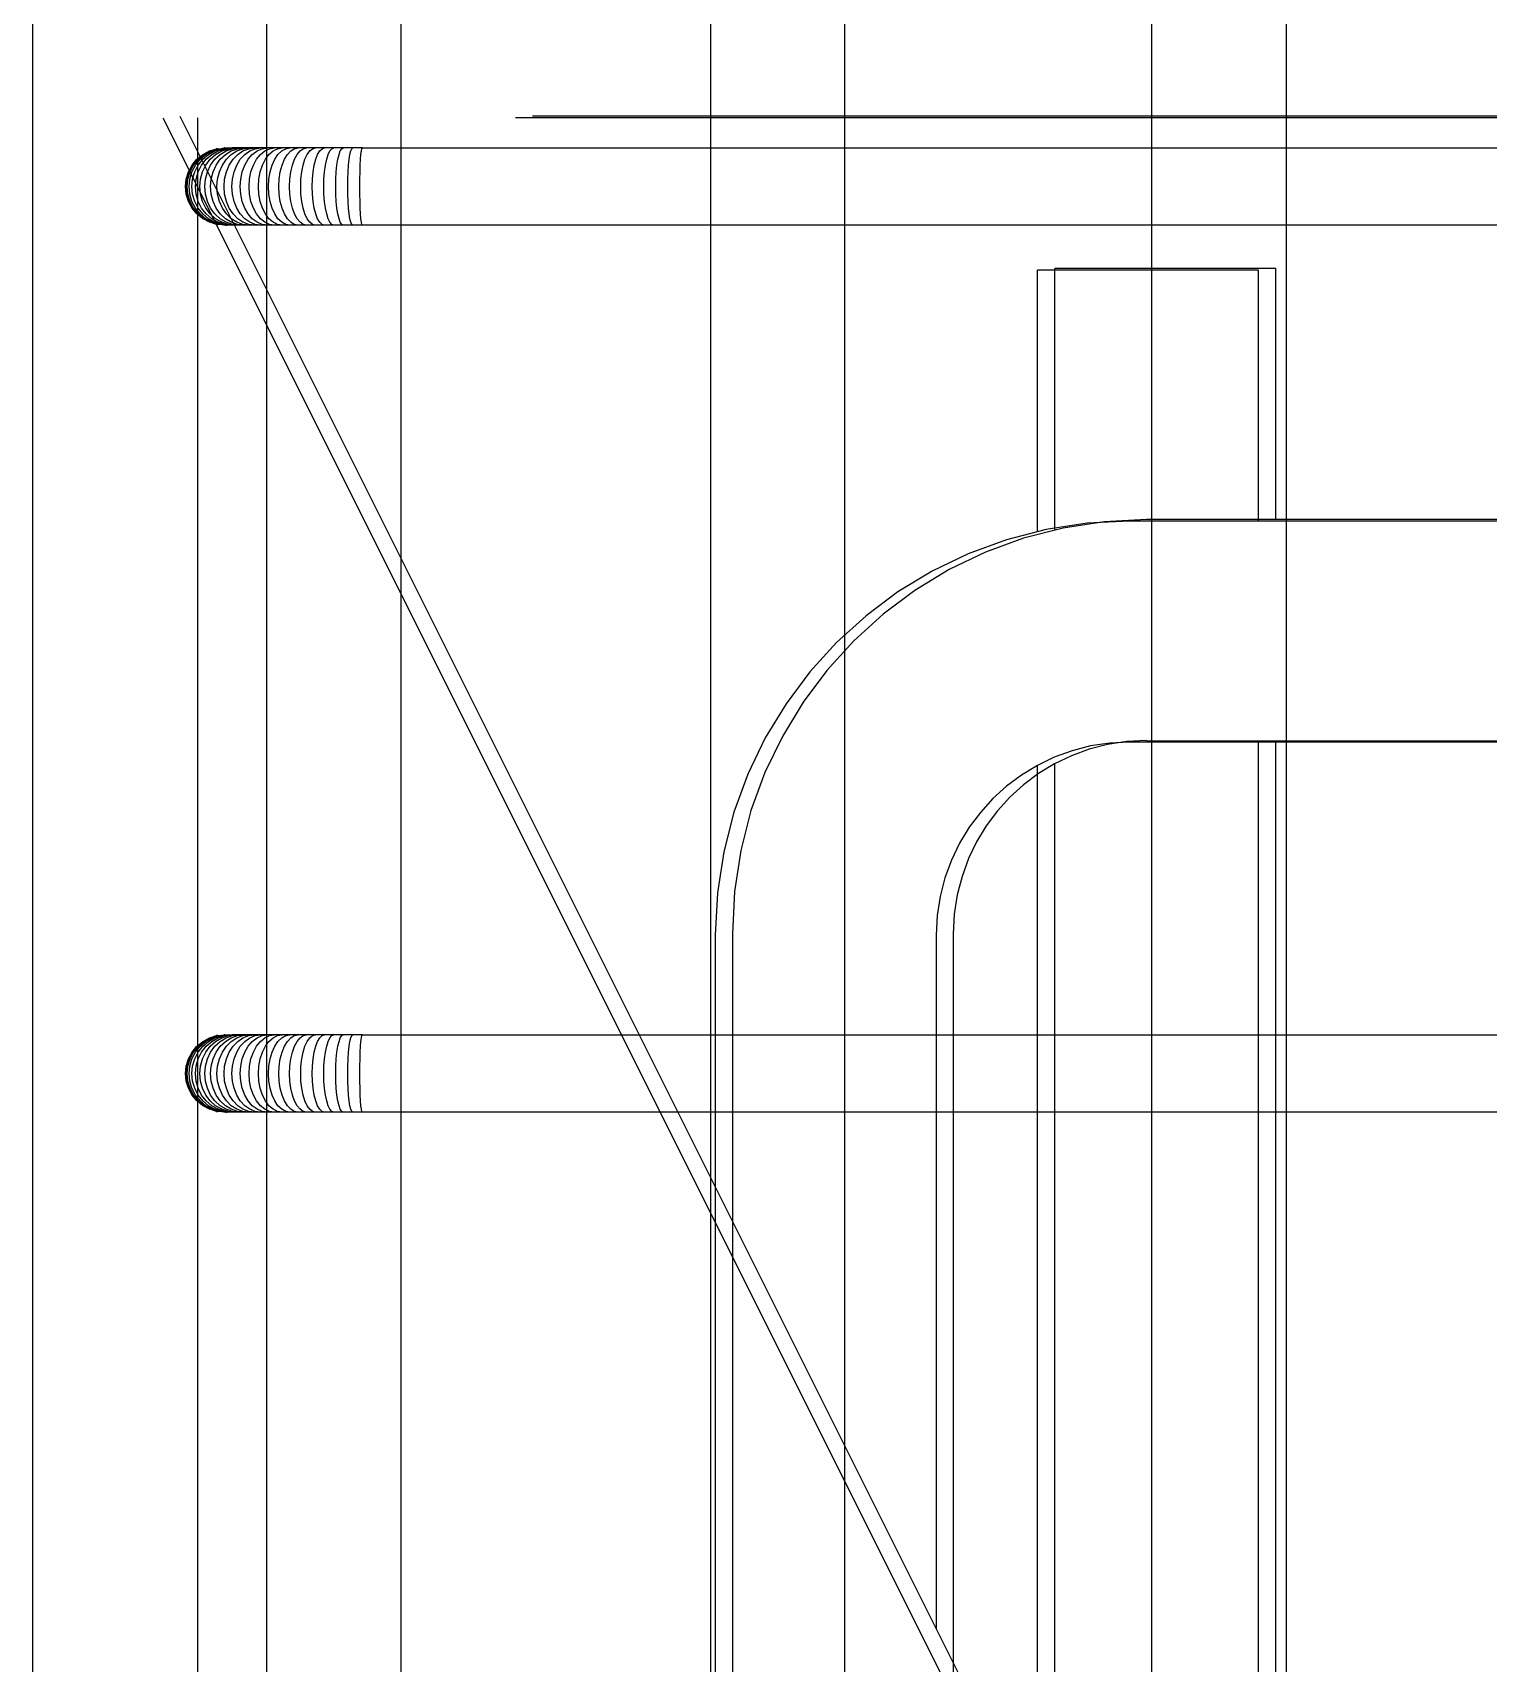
# Model space of a CAD drawing. Header units: inches. Extents: x 31 to 716, y 21 to 143.
# Drawn here: x 222.479 to 224.046, y 80.228 to 81.984 of the extents above; entities that cross this region are included whole.
import ezdxf

# ---------------------------------------------------------------- set-up
doc = ezdxf.new("R2010")
doc.units = ezdxf.units.IN
doc.header["$MEASUREMENT"] = 0
doc.linetypes.add('HIDDEN-Z', pattern=[3, 2, -1])
for name, color, linetype in [('INNO-RFT-Y', 2, 'Continuous'), ('S-BARS-ELEV', 9, 'Continuous'), ('S-BARS-ELEV-TOP', 9, 'HIDDEN-Z'), ('S-CONCRETE', 3, 'Continuous'), ('s-hidden', 8, 'HIDDEN-Z')]:
    doc.layers.add(name, color=color, linetype=linetype)

# ---------------------------------------------------------------- blocks, each defined once
blk = doc.blocks.new('rebar red 2')
at = {"color": 1}
for p, q in [((-52.24286, -96.55072), (-52.24169, -96.55005)), ((-52.24266, -96.55072), (-52.24143, -96.55005)), ((-52.24233, -96.55072), (-52.24111, -96.55005)), ((-52.24186, -96.55072), (-52.24066, -96.55005)), ((-52.24169, -96.55005), (-52.24162, -96.55005)), ((-52.24162, -96.55005), (-52.24034, -96.54964)), ((-52.24143, -96.55005), (-52.24009, -96.54964)), ((-52.24126, -96.55072), (-52.24008, -96.55005)), ((-52.24111, -96.55005), (-52.23978, -96.54964)), ((-52.24066, -96.55005), (-52.23935, -96.54964)), ((-52.24053, -96.55072), (-52.23939, -96.55005)), ((-52.24009, -96.54964), (-52.24034, -96.54964)), ((-52.24009, -96.54964), (-52.23978, -96.54964)), ((-52.24008, -96.55005), (-52.2388, -96.54964)), ((-52.23978, -96.54964), (-52.23893, -96.54951)), ((-52.23978, -96.54964), (-52.23935, -96.54964)), ((-52.23968, -96.55072), (-52.23857, -96.55005)), ((-52.23939, -96.55005), (-52.23814, -96.54964)), ((-52.23935, -96.54964), (-52.23893, -96.54951)), ((-52.23888, -96.54951), (-52.23893, -96.54951)), ((-52.23893, -96.54951), (-52.2389, -96.54951)), ((-52.2389, -96.54951), (-52.23888, -96.54951)), ((-52.23882, -96.54952), (-52.23888, -96.54951)), ((-52.23882, -96.54952), (-52.2387, -96.54951)), ((-52.2388, -96.54964), (-52.23747, -96.54951)), ((-52.23871, -96.55072), (-52.23763, -96.55005)), ((-52.2387, -96.54951), (-52.23747, -96.54951)), ((-52.23857, -96.55005), (-52.23736, -96.54964)), ((-52.23814, -96.54964), (-52.23684, -96.54951)), ((-52.23763, -96.55005), (-52.23647, -96.54964)), ((-52.23762, -96.55072), (-52.23659, -96.55005)), ((-52.23684, -96.54951), (-52.23747, -96.54951)), ((-52.23736, -96.54964), (-52.2361, -96.54951)), ((-52.2361, -96.54951), (-52.23684, -96.54951)), ((-52.23659, -96.55005), (-52.23547, -96.54964)), ((-52.23647, -96.54964), (-52.23525, -96.54951)), ((-52.23642, -96.55072), (-52.23544, -96.55005)), ((-52.23525, -96.54951), (-52.2361, -96.54951)), ((-52.23547, -96.54964), (-52.2343, -96.54951)), ((-52.23544, -96.55005), (-52.23436, -96.54964)), ((-52.2343, -96.54951), (-52.23525, -96.54951)), ((-52.23512, -96.55072), (-52.23418, -96.55005)), ((-52.23436, -96.54964), (-52.23325, -96.54951)), ((-52.23325, -96.54951), (-52.2343, -96.54951)), ((-52.23418, -96.55005), (-52.23317, -96.54964)), ((-52.23371, -96.55072), (-52.23283, -96.55005)), ((-52.23211, -96.54951), (-52.23325, -96.54951)), ((-52.23317, -96.54964), (-52.23211, -96.54951)), ((-52.23283, -96.55005), (-52.23187, -96.54964)), ((-52.2322, -96.55072), (-52.23138, -96.55005)), ((-52.23088, -96.54951), (-52.23211, -96.54951)), ((-52.23187, -96.54964), (-52.23088, -96.54951)), ((-52.23138, -96.55005), (-52.23049, -96.54964)), ((-52.22957, -96.54951), (-52.23088, -96.54951)), ((-52.23061, -96.55072), (-52.22985, -96.55005)), ((-52.23049, -96.54964), (-52.22957, -96.54951)), ((-52.22985, -96.55005), (-52.22903, -96.54964)), ((-52.22817, -96.54951), (-52.22957, -96.54951)), ((-52.22903, -96.54964), (-52.22817, -96.54951)), ((-52.22893, -96.55072), (-52.22824, -96.55005)), ((-52.22824, -96.55005), (-52.22749, -96.54964)), ((-52.22671, -96.54951), (-52.22817, -96.54951)), ((-52.22749, -96.54964), (-52.22671, -96.54951)), ((-52.22718, -96.55072), (-52.22656, -96.55005)), ((-52.22518, -96.54951), (-52.22671, -96.54951)), ((-52.22656, -96.55005), (-52.22589, -96.54964)), ((-52.22589, -96.54964), (-52.22518, -96.54951)), ((-52.22537, -96.55072), (-52.22481, -96.55005)), ((-52.2236, -96.54951), (-52.22518, -96.54951)), ((-52.22481, -96.55005), (-52.22422, -96.54964)), ((-52.22422, -96.54964), (-52.2236, -96.54951)), ((-52.22196, -96.54951), (-52.2236, -96.54951)), ((-52.22349, -96.55072), (-52.22301, -96.55005)), ((-52.22301, -96.55005), (-52.22249, -96.54964)), ((-52.22249, -96.54964), (-52.22196, -96.54951)), ((-52.22027, -96.54951), (-52.22196, -96.54951)), ((-52.22156, -96.55072), (-52.22116, -96.55005)), ((-52.22116, -96.55005), (-52.22072, -96.54964)), ((-52.22072, -96.54964), (-52.22027, -96.54951)), ((-52.21855, -96.54951), (-52.22027, -96.54951)), ((-52.21959, -96.55072), (-52.21926, -96.55005)), ((-52.21926, -96.55005), (-52.21891, -96.54964)), ((-52.21891, -96.54964), (-52.21855, -96.54951)), ((-52.2168, -96.54951), (-52.21855, -96.54951)), ((-52.21758, -96.55072), (-52.21734, -96.55005)), ((-52.21734, -96.55005), (-52.21707, -96.54964)), ((-52.21707, -96.54964), (-52.2168, -96.54951)), ((-52.21502, -96.54951), (-52.2168, -96.54951)), ((-52.21555, -96.55072), (-52.21538, -96.55005)), ((-52.21538, -96.55005), (-52.21521, -96.54964)), ((-52.21521, -96.54964), (-52.21502, -96.54951)), ((-52.21323, -96.54951), (-52.21502, -96.54951)), ((-52.21349, -96.55072), (-52.21341, -96.55005)), ((-52.21341, -96.55005), (-52.21332, -96.54964)), ((-52.21332, -96.54964), (-52.21323, -96.54951)), ((-52.21323, -96.54951), (-51.49464, -96.54951)), ((-52.24558, -96.55395), (-52.24491, -96.5527)), ((-52.24551, -96.55395), (-52.24485, -96.5527)), ((-52.24529, -96.55395), (-52.24463, -96.5527)), ((-52.24493, -96.55395), (-52.24427, -96.5527)), ((-52.24491, -96.5527), (-52.24402, -96.55161)), ((-52.24485, -96.5527), (-52.24395, -96.55161)), ((-52.24463, -96.5527), (-52.24374, -96.55161)), ((-52.24442, -96.55395), (-52.24378, -96.5527)), ((-52.24427, -96.5527), (-52.2434, -96.55161)), ((-52.24402, -96.55161), (-52.24395, -96.55161)), ((-52.24395, -96.55161), (-52.24293, -96.55072)), ((-52.24378, -96.5527), (-52.24291, -96.55161)), ((-52.24377, -96.55395), (-52.24314, -96.5527)), ((-52.24374, -96.55161), (-52.24266, -96.55072)), ((-52.2434, -96.55161), (-52.24233, -96.55072)), ((-52.24314, -96.5527), (-52.24229, -96.55161)), ((-52.24298, -96.55395), (-52.24237, -96.5527)), ((-52.24293, -96.55072), (-52.24286, -96.55072)), ((-52.24291, -96.55161), (-52.24186, -96.55072)), ((-52.24237, -96.5527), (-52.24154, -96.55161)), ((-52.24229, -96.55161), (-52.24126, -96.55072)), ((-52.24206, -96.55395), (-52.24146, -96.5527)), ((-52.24154, -96.55161), (-52.24053, -96.55072)), ((-52.24146, -96.5527), (-52.24066, -96.55161)), ((-52.24101, -96.55395), (-52.24043, -96.5527)), ((-52.24066, -96.55161), (-52.23968, -96.55072)), ((-52.24043, -96.5527), (-52.23966, -96.55161)), ((-52.23983, -96.55395), (-52.23927, -96.5527)), ((-52.23966, -96.55161), (-52.23871, -96.55072)), ((-52.23927, -96.5527), (-52.23853, -96.55161)), ((-52.23853, -96.55161), (-52.23762, -96.55072)), ((-52.23853, -96.55395), (-52.238, -96.5527)), ((-52.238, -96.5527), (-52.23729, -96.55161)), ((-52.23729, -96.55161), (-52.23642, -96.55072)), ((-52.23711, -96.55395), (-52.23661, -96.5527)), ((-52.23661, -96.5527), (-52.23594, -96.55161)), ((-52.23594, -96.55161), (-52.23512, -96.55072)), ((-52.23558, -96.55395), (-52.23511, -96.5527)), ((-52.23511, -96.5527), (-52.23448, -96.55161)), ((-52.23448, -96.55161), (-52.23371, -96.55072)), ((-52.23395, -96.55395), (-52.23351, -96.5527)), ((-52.23351, -96.5527), (-52.23292, -96.55161)), ((-52.23292, -96.55161), (-52.2322, -96.55072)), ((-52.23222, -96.55395), (-52.23182, -96.5527)), ((-52.23182, -96.5527), (-52.23127, -96.55161)), ((-52.23127, -96.55161), (-52.23061, -96.55072)), ((-52.23041, -96.55395), (-52.23004, -96.5527)), ((-52.23004, -96.5527), (-52.22954, -96.55161)), ((-52.22954, -96.55161), (-52.22893, -96.55072)), ((-52.22851, -96.55395), (-52.22818, -96.5527)), ((-52.22818, -96.5527), (-52.22773, -96.55161)), ((-52.22773, -96.55161), (-52.22718, -96.55072)), ((-52.22654, -96.55395), (-52.22624, -96.5527)), ((-52.22624, -96.5527), (-52.22585, -96.55161)), ((-52.22585, -96.55161), (-52.22537, -96.55072)), ((-52.2245, -96.55395), (-52.22425, -96.5527)), ((-52.22425, -96.5527), (-52.22391, -96.55161)), ((-52.22391, -96.55161), (-52.22349, -96.55072)), ((-52.22241, -96.55395), (-52.2222, -96.5527)), ((-52.2222, -96.5527), (-52.22191, -96.55161)), ((-52.22191, -96.55161), (-52.22156, -96.55072)), ((-52.22027, -96.55395), (-52.2201, -96.5527)), ((-52.2201, -96.5527), (-52.21987, -96.55161)), ((-52.21987, -96.55161), (-52.21959, -96.55072)), ((-52.2181, -96.55395), (-52.21797, -96.5527)), ((-52.21797, -96.5527), (-52.21779, -96.55161)), ((-52.21779, -96.55161), (-52.21758, -96.55072)), ((-52.21589, -96.55395), (-52.2158, -96.5527)), ((-52.2158, -96.5527), (-52.21569, -96.55161)), ((-52.21569, -96.55161), (-52.21555, -96.55072)), ((-52.21367, -96.55395), (-52.21362, -96.5527)), ((-52.21362, -96.5527), (-52.21357, -96.55161)), ((-52.21357, -96.55161), (-52.21349, -96.55072)), ((-52.24613, -96.5567), (-52.24599, -96.5553)), ((-52.24606, -96.5567), (-52.24592, -96.5553)), ((-52.24599, -96.5553), (-52.24558, -96.55395)), ((-52.24592, -96.5553), (-52.24551, -96.55395)), ((-52.24583, -96.5567), (-52.2457, -96.5553)), ((-52.2457, -96.5553), (-52.24529, -96.55395)), ((-52.24546, -96.5567), (-52.24533, -96.5553)), ((-52.24533, -96.5553), (-52.24493, -96.55395)), ((-52.24495, -96.5567), (-52.24481, -96.5553)), ((-52.24481, -96.5553), (-52.24442, -96.55395)), ((-52.24429, -96.5567), (-52.24416, -96.5553)), ((-52.24416, -96.5553), (-52.24377, -96.55395)), ((-52.24349, -96.5567), (-52.24336, -96.5553)), ((-52.24336, -96.5553), (-52.24298, -96.55395)), ((-52.24255, -96.5567), (-52.24243, -96.5553)), ((-52.24243, -96.5553), (-52.24206, -96.55395)), ((-52.24148, -96.5567), (-52.24136, -96.5553)), ((-52.24136, -96.5553), (-52.24101, -96.55395)), ((-52.24028, -96.5567), (-52.24017, -96.5553)), ((-52.24017, -96.5553), (-52.23983, -96.55395)), ((-52.23896, -96.5567), (-52.23885, -96.5553)), ((-52.23885, -96.5553), (-52.23853, -96.55395)), ((-52.23752, -96.5567), (-52.23742, -96.5553)), ((-52.23742, -96.5553), (-52.23711, -96.55395)), ((-52.23597, -96.5567), (-52.23587, -96.5553)), ((-52.23587, -96.5553), (-52.23558, -96.55395)), ((-52.23431, -96.5567), (-52.23422, -96.5553)), ((-52.23422, -96.5553), (-52.23395, -96.55395)), ((-52.23256, -96.5567), (-52.23247, -96.5553)), ((-52.23247, -96.5553), (-52.23222, -96.55395)), ((-52.23071, -96.5567), (-52.23063, -96.5553)), ((-52.23063, -96.5553), (-52.23041, -96.55395)), ((-52.22878, -96.5567), (-52.22871, -96.5553)), ((-52.22871, -96.5553), (-52.22851, -96.55395)), ((-52.22678, -96.5567), (-52.22672, -96.5553)), ((-52.22672, -96.5553), (-52.22654, -96.55395)), ((-52.22471, -96.5567), (-52.22466, -96.5553)), ((-52.22466, -96.5553), (-52.2245, -96.55395)), ((-52.22259, -96.5567), (-52.22254, -96.5553)), ((-52.22254, -96.5553), (-52.22241, -96.55395)), ((-52.22041, -96.5567), (-52.22038, -96.5553)), ((-52.22038, -96.5553), (-52.22027, -96.55395)), ((-52.2182, -96.5567), (-52.21818, -96.5553)), ((-52.21818, -96.5553), (-52.2181, -96.55395)), ((-52.21596, -96.5567), (-52.21594, -96.5553)), ((-52.21594, -96.5553), (-52.21589, -96.55395)), ((-52.2137, -96.5567), (-52.21369, -96.5553)), ((-52.21369, -96.5553), (-52.21367, -96.55395)), ((-52.24599, -96.5581), (-52.24613, -96.5567)), ((-52.24592, -96.5581), (-52.24606, -96.5567)), ((-52.24558, -96.55945), (-52.24599, -96.5581)), ((-52.24551, -96.55945), (-52.24592, -96.5581)), ((-52.2457, -96.5581), (-52.24583, -96.5567)), ((-52.24529, -96.55945), (-52.2457, -96.5581)), ((-52.24533, -96.5581), (-52.24546, -96.5567)), ((-52.24493, -96.55945), (-52.24533, -96.5581)), ((-52.24481, -96.5581), (-52.24495, -96.5567)), ((-52.24442, -96.55945), (-52.24481, -96.5581)), ((-52.24416, -96.5581), (-52.24429, -96.5567)), ((-52.24377, -96.55945), (-52.24416, -96.5581)), ((-52.24336, -96.5581), (-52.24349, -96.5567)), ((-52.24298, -96.55945), (-52.24336, -96.5581)), ((-52.24243, -96.5581), (-52.24255, -96.5567)), ((-52.24206, -96.55945), (-52.24243, -96.5581)), ((-52.24136, -96.5581), (-52.24148, -96.5567)), ((-52.24101, -96.55945), (-52.24136, -96.5581)), ((-52.24017, -96.5581), (-52.24028, -96.5567)), ((-52.23983, -96.55945), (-52.24017, -96.5581)), ((-52.23885, -96.5581), (-52.23896, -96.5567)), ((-52.23853, -96.55945), (-52.23885, -96.5581)), ((-52.23742, -96.5581), (-52.23752, -96.5567)), ((-52.23711, -96.55945), (-52.23742, -96.5581)), ((-52.23587, -96.5581), (-52.23597, -96.5567)), ((-52.23558, -96.55945), (-52.23587, -96.5581)), ((-52.23422, -96.5581), (-52.23431, -96.5567)), ((-52.23395, -96.55945), (-52.23422, -96.5581)), ((-52.23247, -96.5581), (-52.23256, -96.5567)), ((-52.23222, -96.55945), (-52.23247, -96.5581)), ((-52.23063, -96.5581), (-52.23071, -96.5567)), ((-52.23041, -96.55945), (-52.23063, -96.5581)), ((-52.22871, -96.5581), (-52.22878, -96.5567)), ((-52.22851, -96.55945), (-52.22871, -96.5581)), ((-52.22672, -96.5581), (-52.22678, -96.5567)), ((-52.22654, -96.55945), (-52.22672, -96.5581)), ((-52.22466, -96.5581), (-52.22471, -96.5567)), ((-52.2245, -96.55945), (-52.22466, -96.5581)), ((-52.22254, -96.5581), (-52.22259, -96.5567)), ((-52.22241, -96.55945), (-52.22254, -96.5581)), ((-52.22038, -96.5581), (-52.22041, -96.5567)), ((-52.22027, -96.55945), (-52.22038, -96.5581)), ((-52.21818, -96.5581), (-52.2182, -96.5567)), ((-52.2181, -96.55945), (-52.21818, -96.5581)), ((-52.21594, -96.5581), (-52.21596, -96.5567)), ((-52.21589, -96.55945), (-52.21594, -96.5581)), ((-52.21369, -96.5581), (-52.2137, -96.5567)), ((-52.21367, -96.55945), (-52.21369, -96.5581)), ((-52.24491, -96.5607), (-52.24558, -96.55945)), ((-52.24485, -96.5607), (-52.24551, -96.55945)), ((-52.24463, -96.5607), (-52.24529, -96.55945)), ((-52.24427, -96.5607), (-52.24493, -96.55945)), ((-52.24402, -96.56179), (-52.24491, -96.5607)), ((-52.24395, -96.56179), (-52.24485, -96.5607)), ((-52.24374, -96.56179), (-52.24463, -96.5607)), ((-52.24378, -96.5607), (-52.24442, -96.55945)), ((-52.2434, -96.56179), (-52.24427, -96.5607)), ((-52.24395, -96.56179), (-52.24402, -96.56179)), ((-52.24293, -96.56268), (-52.24395, -96.56179)), ((-52.24291, -96.56179), (-52.24378, -96.5607)), ((-52.24314, -96.5607), (-52.24377, -96.55945)), ((-52.24266, -96.56268), (-52.24374, -96.56179)), ((-52.24233, -96.56268), (-52.2434, -96.56179)), ((-52.24229, -96.56179), (-52.24314, -96.5607)), ((-52.24237, -96.5607), (-52.24298, -96.55945)), ((-52.24186, -96.56268), (-52.24291, -96.56179)), ((-52.24154, -96.56179), (-52.24237, -96.5607)), ((-52.24126, -96.56268), (-52.24229, -96.56179)), ((-52.24146, -96.5607), (-52.24206, -96.55945)), ((-52.24053, -96.56268), (-52.24154, -96.56179)), ((-52.24066, -96.56179), (-52.24146, -96.5607)), ((-52.24043, -96.5607), (-52.24101, -96.55945)), ((-52.23968, -96.56268), (-52.24066, -96.56179)), ((-52.23966, -96.56179), (-52.24043, -96.5607)), ((-52.23927, -96.5607), (-52.23983, -96.55945)), ((-52.23871, -96.56268), (-52.23966, -96.56179)), ((-52.23853, -96.56179), (-52.23927, -96.5607)), ((-52.238, -96.5607), (-52.23853, -96.55945)), ((-52.23762, -96.56268), (-52.23853, -96.56179)), ((-52.23729, -96.56179), (-52.238, -96.5607)), ((-52.23642, -96.56268), (-52.23729, -96.56179)), ((-52.23661, -96.5607), (-52.23711, -96.55945)), ((-52.23594, -96.56179), (-52.23661, -96.5607)), ((-52.23512, -96.56268), (-52.23594, -96.56179)), ((-52.23511, -96.5607), (-52.23558, -96.55945)), ((-52.23448, -96.56179), (-52.23511, -96.5607)), ((-52.23371, -96.56268), (-52.23448, -96.56179)), ((-52.23351, -96.5607), (-52.23395, -96.55945)), ((-52.23292, -96.56179), (-52.23351, -96.5607)), ((-52.2322, -96.56268), (-52.23292, -96.56179)), ((-52.23182, -96.5607), (-52.23222, -96.55945)), ((-52.23127, -96.56179), (-52.23182, -96.5607)), ((-52.23061, -96.56268), (-52.23127, -96.56179)), ((-52.23004, -96.5607), (-52.23041, -96.55945)), ((-52.22954, -96.56179), (-52.23004, -96.5607)), ((-52.22893, -96.56268), (-52.22954, -96.56179)), ((-52.22818, -96.5607), (-52.22851, -96.55945)), ((-52.22773, -96.56179), (-52.22818, -96.5607)), ((-52.22718, -96.56268), (-52.22773, -96.56179)), ((-52.22624, -96.5607), (-52.22654, -96.55945)), ((-52.22585, -96.56179), (-52.22624, -96.5607)), ((-52.22537, -96.56268), (-52.22585, -96.56179)), ((-52.22425, -96.5607), (-52.2245, -96.55945)), ((-52.22391, -96.56179), (-52.22425, -96.5607)), ((-52.22349, -96.56268), (-52.22391, -96.56179)), ((-52.2222, -96.5607), (-52.22241, -96.55945)), ((-52.22191, -96.56179), (-52.2222, -96.5607)), ((-52.22156, -96.56268), (-52.22191, -96.56179)), ((-52.2201, -96.5607), (-52.22027, -96.55945)), ((-52.21987, -96.56179), (-52.2201, -96.5607)), ((-52.21959, -96.56268), (-52.21987, -96.56179)), ((-52.21797, -96.5607), (-52.2181, -96.55945)), ((-52.21779, -96.56179), (-52.21797, -96.5607)), ((-52.21758, -96.56268), (-52.21779, -96.56179)), ((-52.2158, -96.5607), (-52.21589, -96.55945)), ((-52.21569, -96.56179), (-52.2158, -96.5607)), ((-52.21555, -96.56268), (-52.21569, -96.56179)), ((-52.21362, -96.5607), (-52.21367, -96.55945)), ((-52.21357, -96.56179), (-52.21362, -96.5607)), ((-52.21349, -96.56268), (-52.21357, -96.56179)), ((-52.24286, -96.56268), (-52.24293, -96.56268)), ((-52.24169, -96.56334), (-52.24286, -96.56268)), ((-52.24143, -96.56334), (-52.24266, -96.56268)), ((-52.24111, -96.56334), (-52.24233, -96.56268)), ((-52.24066, -96.56334), (-52.24186, -96.56268)), ((-52.24162, -96.56334), (-52.24169, -96.56334)), ((-52.24034, -96.56375), (-52.24162, -96.56334)), ((-52.24009, -96.56375), (-52.24143, -96.56334)), ((-52.24008, -96.56334), (-52.24126, -96.56268)), ((-52.23978, -96.56375), (-52.24111, -96.56334)), ((-52.23935, -96.56375), (-52.24066, -96.56334)), ((-52.23939, -96.56334), (-52.24053, -96.56268)), ((-52.24034, -96.56375), (-52.24009, -96.56375)), ((-52.23978, -96.56375), (-52.24009, -96.56375)), ((-52.2388, -96.56375), (-52.24008, -96.56334)), ((-52.23935, -96.56375), (-52.23978, -96.56375)), ((-52.23893, -96.56389), (-52.23978, -96.56375)), ((-52.23857, -96.56334), (-52.23968, -96.56268)), ((-52.23814, -96.56375), (-52.23939, -96.56334)), ((-52.23893, -96.56389), (-52.23935, -96.56375)), ((-52.23888, -96.56389), (-52.23893, -96.56389)), ((-52.2389, -96.56389), (-52.23893, -96.56389)), ((-52.23888, -96.56389), (-52.2389, -96.56389)), ((-52.23882, -96.56388), (-52.23888, -96.56389)), ((-52.2387, -96.56389), (-52.23882, -96.56388)), ((-52.23747, -96.56389), (-52.2388, -96.56375)), ((-52.23763, -96.56334), (-52.23871, -96.56268)), ((-52.23864, -96.56387), (-52.2387, -96.56389)), ((-52.23867, -96.56387), (-52.2387, -96.56389)), ((-52.23864, -96.56387), (-52.23841, -96.56389)), ((-52.23736, -96.56375), (-52.23857, -96.56334)), ((-52.23747, -96.56389), (-52.23841, -96.56389)), ((-52.23684, -96.56389), (-52.23814, -96.56375)), ((-52.23647, -96.56375), (-52.23763, -96.56334)), ((-52.23659, -96.56334), (-52.23762, -96.56268)), ((-52.23684, -96.56389), (-52.23747, -96.56389)), ((-52.2361, -96.56389), (-52.23736, -96.56375)), ((-52.2361, -96.56389), (-52.23684, -96.56389)), ((-52.23547, -96.56375), (-52.23659, -96.56334)), ((-52.23525, -96.56389), (-52.23647, -96.56375)), ((-52.23544, -96.56334), (-52.23642, -96.56268)), ((-52.23525, -96.56389), (-52.2361, -96.56389)), ((-52.2343, -96.56389), (-52.23547, -96.56375)), ((-52.23436, -96.56375), (-52.23544, -96.56334)), ((-52.2343, -96.56389), (-52.23525, -96.56389)), ((-52.23418, -96.56334), (-52.23512, -96.56268)), ((-52.23325, -96.56389), (-52.23436, -96.56375)), ((-52.23325, -96.56389), (-52.2343, -96.56389)), ((-52.23317, -96.56375), (-52.23418, -96.56334)), ((-52.23283, -96.56334), (-52.23371, -96.56268)), ((-52.23211, -96.56389), (-52.23325, -96.56389)), ((-52.23211, -96.56389), (-52.23317, -96.56375)), ((-52.23187, -96.56375), (-52.23283, -96.56334)), ((-52.23138, -96.56334), (-52.2322, -96.56268)), ((-52.23088, -96.56389), (-52.23211, -96.56389)), ((-52.23088, -96.56389), (-52.23187, -96.56375)), ((-52.23049, -96.56375), (-52.23138, -96.56334)), ((-52.22957, -96.56389), (-52.23088, -96.56389)), ((-52.22985, -96.56334), (-52.23061, -96.56268)), ((-52.22957, -96.56389), (-52.23049, -96.56375)), ((-52.22903, -96.56375), (-52.22985, -96.56334)), ((-52.22817, -96.56389), (-52.22957, -96.56389)), ((-52.22817, -96.56389), (-52.22903, -96.56375)), ((-52.22824, -96.56334), (-52.22893, -96.56268)), ((-52.22749, -96.56375), (-52.22824, -96.56334)), ((-52.22671, -96.56389), (-52.22817, -96.56389)), ((-52.22671, -96.56389), (-52.22749, -96.56375)), ((-52.22656, -96.56334), (-52.22718, -96.56268)), ((-52.22518, -96.56389), (-52.22671, -96.56389)), ((-52.22589, -96.56375), (-52.22656, -96.56334)), ((-52.22518, -96.56389), (-52.22589, -96.56375)), ((-52.22481, -96.56334), (-52.22537, -96.56268)), ((-52.2236, -96.56389), (-52.22518, -96.56389)), ((-52.22422, -96.56375), (-52.22481, -96.56334)), ((-52.2236, -96.56389), (-52.22422, -96.56375)), ((-52.22196, -96.56389), (-52.2236, -96.56389)), ((-52.22301, -96.56334), (-52.22349, -96.56268)), ((-52.22249, -96.56375), (-52.22301, -96.56334)), ((-52.22196, -96.56389), (-52.22249, -96.56375)), ((-52.22027, -96.56389), (-52.22196, -96.56389)), ((-52.22116, -96.56334), (-52.22156, -96.56268)), ((-52.22072, -96.56375), (-52.22116, -96.56334)), ((-52.22027, -96.56389), (-52.22072, -96.56375)), ((-52.21855, -96.56389), (-52.22027, -96.56389)), ((-52.21926, -96.56334), (-52.21959, -96.56268)), ((-52.21891, -96.56375), (-52.21926, -96.56334)), ((-52.21855, -96.56389), (-52.21891, -96.56375)), ((-52.2168, -96.56389), (-52.21855, -96.56389)), ((-52.21734, -96.56334), (-52.21758, -96.56268)), ((-52.21707, -96.56375), (-52.21734, -96.56334)), ((-52.2168, -96.56389), (-52.21707, -96.56375)), ((-52.21502, -96.56389), (-52.2168, -96.56389)), ((-52.21538, -96.56334), (-52.21555, -96.56268)), ((-52.21521, -96.56375), (-52.21538, -96.56334)), ((-52.21502, -96.56389), (-52.21521, -96.56375)), ((-52.21323, -96.56389), (-52.21502, -96.56389)), ((-52.21341, -96.56334), (-52.21349, -96.56268)), ((-52.21332, -96.56375), (-52.21341, -96.56334)), ((-52.21323, -96.56389), (-52.21332, -96.56375)), ((-51.49464, -96.56389), (-52.21323, -96.56389))]:
    blk.add_line(p, q, dxfattribs=at)
blk = doc.blocks.new('*U275')
at = {"xscale": 5.790493255340768, "yscale": 5.790493255340768, "zscale": 5.790493255340768}
blk.add_blockref('rebar red 2', (300.2599, 559.1109), dxfattribs=at)
blk = doc.blocks.new('*U276')
at = {"color": 0, "linetype": 'ByBlock', "lineweight": -2, "transparency": 16777216}
for p in [(0, -3.8217), (0, -4.7772)]:
    blk.add_blockref('*U275', p, dxfattribs=at)

msp = doc.modelspace()

# ---------------------------------------------------------------- linework, layer by layer
msp.add_line((222.4786, 85.7977), (222.4786, 81.8927))
at = {"layer": 'INNO-RFT-Y', "color": 5}
for p, q in [((222.7308, 59.6328), (222.7308, 85.7977)), ((222.8754, 59.6328), (222.8754, 85.7977)), ((223.2088, 59.6328), (223.2089, 85.7977)), ((223.3534, 59.6328), (223.3535, 85.7977)), ((223.684, 59.6328), (223.684, 85.7977)), ((223.8285, 85.7977), (223.8287, 59.6328))]:
    msp.add_line(p, q, dxfattribs=at)
at = {"layer": 'S-BARS-ELEV'}
for p, q in [((223.8174, 81.7301), (223.5794, 81.7301)), ((223.5794, 81.4487), (223.5794, 81.7301)), ((223.8174, 81.4598), (223.8174, 81.7301)), ((223.7989, 81.7284), (223.5609, 81.7284)), ((223.5609, 81.447), (223.5609, 81.7284)), ((223.7989, 81.4582), (223.7989, 81.7284)), ((223.8174, 80.1078), (223.8174, 81.2218)), ((223.7989, 79.5708), (223.7989, 81.2202)), ((223.5609, 80.213), (223.5609, 81.1951)), ((223.5794, 80.214), (223.5794, 81.1967))]:
    msp.add_line(p, q, dxfattribs=at)
at = {"layer": 'S-BARS-ELEV-TOP', "ltscale": 0.5}
for p, q in [((224.4037, 81.4582), (223.66, 81.4582)), ((223.66, 81.2202), (224.4037, 81.2202)), ((223.4517, 81.0119), (223.4517, 80.2652)), ((223.4702, 81.0135), (223.4702, 80.2283)), ((223.4702, 80.2283), (223.4702, 80.1783))]:
    msp.add_line(p, q, dxfattribs=at)
at = {"layer": 'S-BARS-ELEV-TOP', "linetype": 'Continuous', "ltscale": 0.5}
for p, q in [((227.8077, 81.4598), (223.6784, 81.4598)), ((223.6784, 81.2218), (227.8077, 81.2187)), ((223.2137, 81.0119), (223.2137, 78.3227)), ((223.2322, 81.0135), (223.2322, 78.3244))]:
    msp.add_line(p, q, dxfattribs=at)
at = {"layer": 'S-BARS-ELEV-TOP', "ltscale": 0.5}
for centre, radius in [((223.66, 81.0119), 0.4462), ((223.6784, 81.0135), 0.4462), ((223.6784, 81.0135), 0.2082), ((223.66, 81.0119), 0.2082)]:
    msp.add_arc(centre, radius, 90, 180, dxfattribs=at)
at = {"layer": 'S-CONCRETE', "color": 7}
msp.add_line((222.4786, 84.5766), (222.4786, 75.8248), dxfattribs=at)
at = {"layer": 's-hidden'}
for p, q in [((222.6187, 81.8927), (224.9987, 77.1327)), ((224.9987, 81.8927), (222.6187, 81.8927)), ((222.6372, 81.8943), (225.0171, 77.1344)), ((225.0171, 81.8943), (222.6372, 81.8943)), ((222.656, 81.8927), (222.656, 77.1327))]:
    msp.add_line(p, q, dxfattribs=at)

# ---------------------------------------------------------------- block references
msp.add_blockref('*U276', (224.9142, 85.6402))

doc.saveas('drawing.dxf')
